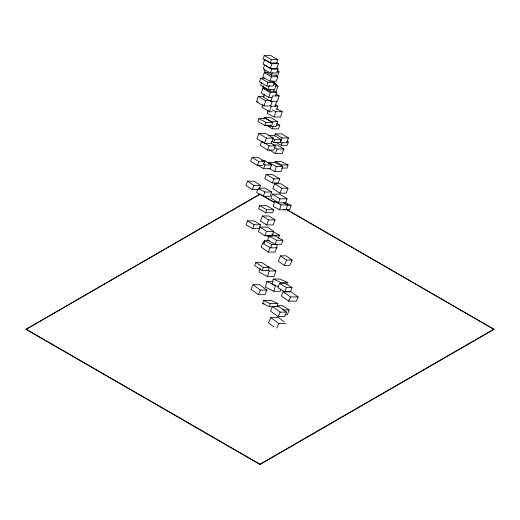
<?xml version="1.0" encoding="UTF-8"?>
<svg xmlns="http://www.w3.org/2000/svg" width="520" height="520" viewBox="0 0 520 520"><rect width="100%" height="100%" fill="white"/><g stroke="black" fill="none" stroke-linecap="round" stroke-linejoin="round"><path stroke-width="0.78" d="M286.721 284.447L287.281 282.373L279.936 279.065L273.293 279.084L271.986 283.927L278.596 286.904M280.261 283.777L280.631 282.392L287.281 282.373M262.652 303.57L263.478 300.528L271.102 300.508L277.862 303.583L277.03 306.618L269.412 306.637L262.652 303.57L264.173 303.563M269.412 306.637L270.238 303.596L277.862 303.583M284.986 202.397L291.07 205.309L289.829 209.631L283.55 209.638M273.364 281.502L266.916 281.508L265.272 287.086L273.806 291.272L280.254 291.265L280.872 289.178M273.806 291.272L275.444 285.701L266.916 281.508M281.508 166.543L281.976 165.009L288.061 165.009L287.137 168.071L281.808 168.071M268.158 110.305L267.202 113.321L274.17 116.987L280.56 116.987L282.23 111.709L276.659 108.778M274.17 116.987L275.834 111.709L282.23 111.709M277.127 201.539L274.703 201.539L273.169 206.401L279.578 209.781L286.039 209.781L287.573 204.919L283.303 202.664M279.578 209.781L281.112 204.919L287.573 204.919M264.647 240.643L263.575 243.971L270.771 247.832L276.413 247.832L277.485 244.504L271.843 244.504L264.647 240.643L269.483 240.643M270.771 247.832L271.843 244.504M268.255 163.859L268.71 162.448L274.976 162.448L282.646 166.621L281.041 171.548L274.775 171.555L268.502 168.136M274.775 171.555L276.387 166.621L282.646 166.621M258.901 118.541L257.907 121.563L264.901 125.405L271.674 125.405L272.668 122.376L265.668 118.534L258.901 118.541L265.896 122.376L272.668 122.376M264.901 125.405L265.896 122.376M263.218 85.813L262.736 87.269L269.913 91.221L276.257 91.221L277.94 86.119L275.983 85.04M269.913 91.221L270.634 89.031M275.21 105.905L276.835 101.036M275.815 142.279L281.255 145.301L282.12 142.708M286.962 141.297L288.32 142.058L287.242 145.301L281.255 145.301M260.202 268.405L259.038 271.889L267.41 276.562L274.04 276.562L275.912 270.985L267.534 266.312M267.41 276.562L269.276 270.985L275.912 270.985M265.291 88.341L262.873 88.341L261.261 93.138L268.749 97.338L271.967 97.338M264.381 94.029L263.347 97.103L270.829 101.29L277.381 101.29L279.188 95.908L275.788 94.003M268.749 97.338L270.361 92.541L276.803 92.541L275.652 95.966M270.829 101.29L272.636 95.908L279.188 95.908M264.797 69.089L264.127 71.078L271.388 75.166L277.927 75.166L279.045 71.851L277.726 71.11M271.388 75.166L272.279 72.514M272.136 101.459L270.601 105.983L263.919 105.983L256.477 101.77L258.271 96.492L264.212 96.492M263.919 105.983L265.707 100.705L270.907 100.705M266.168 174.434L264.752 178.607L272.422 182.956L278.408 182.956L279.825 178.789L272.155 174.434L266.168 174.434L273.839 178.789L279.825 178.789M272.422 182.956L273.839 178.789M268.99 235.995L267.618 240.045L275.184 244.322L281.502 244.322L282.874 240.279L275.308 235.995L268.99 235.995L276.556 240.279L282.874 240.279M275.184 244.322L276.556 240.279M264.238 55.536L263.081 58.91L270.25 63.005L276.686 63.005L277.843 59.638L270.673 55.536L264.238 55.536L271.408 59.638L277.843 59.638M270.25 63.005L271.408 59.638M259.662 205.66L258.628 208.676L265.707 212.732L272.688 212.732L273.728 209.716L266.65 205.66L259.662 205.66L266.74 209.716L273.728 209.716M265.707 212.732L266.74 209.716M264.745 78.189L260.78 78.189L259.506 81.868L266.728 86.028L273.078 86.028L274.352 82.349L271.726 80.834M268.255 72.638L264.29 72.638L262.75 77.103L269.945 81.25L276.289 81.25L277.829 76.784L275.217 75.276M266.728 86.028L268.002 82.349L274.352 82.349M269.945 81.25L271.486 76.784L277.829 76.784M257.627 189.572L256.633 192.433L263.354 196.306L270.199 196.306L271.681 192.01L264.966 188.143L258.882 188.143M263.354 196.306L264.843 192.01L271.681 192.01M270.433 73.002L271.752 69.18L278.148 69.18L276.829 73.002L270.433 73.002L263.218 68.841L264.537 65.02L271.752 69.18M270.355 68.361L271.98 63.7L278.46 63.7L276.835 68.361L270.355 68.361L263.088 64.136L264.706 59.475L271.98 63.7M263.783 118.95L264.271 117.572L270.738 117.572L277.752 121.693L276.055 126.503L269.581 126.503L267.033 125.008M269.581 126.503L270.069 125.132M279.461 283.419L277.933 287.742L284.889 291.837L290.505 291.837L292.032 287.514L285.077 283.419L279.461 283.419L286.416 287.514L292.032 287.514M284.889 291.837L286.416 287.514M247.514 220.864L246.136 224.757L252.714 228.644L259.11 228.644L260.494 224.75L253.916 220.864L247.514 220.864L254.092 224.75L260.494 224.75M252.714 228.644L254.092 224.75M261.573 82.459L260.605 85.156L267.963 89.577L274.502 89.577L276.452 84.175L273.104 82.166M267.963 89.577L269.418 85.527M262.853 104.481L261.859 107.231L269.373 111.742L272.279 111.742M269.373 111.742L271.356 106.236L277.888 106.236L276.653 109.674M278.414 238.329L279.513 235.274L273.37 231.595M274.567 135.935L275.32 133.874L281.781 133.874L288.45 137.937L286.695 142.747L280.235 142.753L281.996 137.937L288.45 137.937M273.644 142.48L274.664 139.691L281.222 139.691L280.202 142.474L273.644 142.48L271.713 141.297M271.258 143.338L273.208 138.099L265.681 133.445L258.85 133.445L256.906 138.684L264.427 143.338L271.258 143.338L275.301 145.925L273.689 150.078L267.579 150.078L260.202 145.294L261.814 141.148M264.427 143.338L266.37 138.106L273.208 138.099M275.366 153.556L277.056 149.013L283.894 149.013L282.204 153.556L275.366 153.556L269.464 149.897M274.619 183.768L272.786 188.695L279.968 193.141L286.175 193.141L288.008 188.214L280.833 183.761L274.619 183.768L281.801 188.214L288.008 188.214M279.968 193.141L281.801 188.214M277.154 305.37L281.931 305.37L289.159 309.855L287.346 314.711L284.96 314.711M272.474 194.109L270.959 198.146L278.44 202.839L285.558 202.839L287.079 198.803L279.591 194.109L272.474 194.109L279.962 198.809L287.079 198.803M278.44 202.839L279.962 198.809M262.379 215.975L260.462 221.013L266.675 224.965L273.156 224.958L275.08 219.921L268.866 215.969L262.379 215.975L268.593 219.928L275.08 219.921M266.675 224.965L268.593 219.928M266.617 125.21L272.233 128.817L273.338 125.944M276.686 123.214L279.806 125.223L278.421 128.817L272.233 128.817M267.579 150.078L269.191 145.931L275.301 145.925M263.49 168.714L264.947 165.009L271.564 165.002L270.108 168.708L263.49 168.714L257.66 164.892M263.75 164.281L264.771 161.688L258.063 157.281L252.155 157.287L250.62 161.174L257.329 165.581L262.502 165.575M257.329 165.581L258.863 161.694L264.771 161.688M255.821 262.535L254.612 265.59L262.119 270.556L268.119 270.55L269.328 267.495L261.814 262.529L255.821 262.535L263.328 267.501L269.328 267.495M262.119 270.556L263.328 267.501M260.214 227.13L258.44 231.556L264.758 235.787L271.934 235.781L273.709 231.348L267.384 227.123L260.214 227.13L266.533 231.361L273.709 231.348M264.758 235.787L266.533 231.361M247.566 181.181L245.889 185.354L252.265 189.631L258.824 189.625L260.5 185.452L254.131 181.175L247.566 181.181L253.942 185.458L260.5 185.452M252.265 189.631L253.942 185.458M280.475 255.814L278.239 261.183L284.343 265.44L289.894 265.428L292.136 260.058L286.033 255.801L280.475 255.814L286.579 260.072L292.136 260.058M284.343 265.44L286.579 260.072M283.062 291.655L281.275 295.854L288.724 301.158L296.361 301.139L298.149 296.94L290.706 291.636L283.062 291.655L290.511 296.959L298.149 296.94M288.724 301.158L290.511 296.959M264.7 242.099L263.198 242.106L261.105 247.019L268.222 252.103L274.976 252.083L277.075 247.175M268.222 252.103L270.322 247.189M272.467 306.56L270.511 311.064L278.207 316.641L284.589 316.622L286.546 312.117L278.85 306.54L272.467 306.56L280.156 312.137L286.546 312.117M278.207 316.641L280.156 312.137M253.039 284.733L251.036 289.296L258.388 294.684L264.953 294.664L266.955 290.101L259.603 284.713L253.039 284.733L260.383 290.127L266.955 290.101M258.388 294.684L260.383 290.127M283.94 321.678L278.434 317.551L270.836 317.584L268.476 322.855L273.975 326.976M276.718 328.153L278.785 323.544L285.623 323.518M286.702 209.43L494 329.361L260 464.464L26 329.361L260 194.019M26 329.361L37.245 322.868M38.649 322.062L101.192 285.954M102.596 285.142L165.133 249.035M166.543 248.222L229.08 212.114M230.483 211.302L260 194.266M26 329.115L260 464.21L494 329.115M287.144 205.316L291.07 205.309M276.868 71.851L279.045 71.851M273.539 84.175L276.452 84.175M275.561 86.119L277.94 86.119M256.477 101.77L257.966 101.77M277.752 121.693L271.278 121.693L264.271 117.572M275.938 125.223L279.806 125.223M268.307 135.369L274.137 135.369L281.222 139.691M286.825 142.058L288.32 142.058M273.533 144.95L277.336 144.95L283.894 149.013M261.502 160.335L264.446 160.329L271.564 165.002M279.513 235.274L273.981 235.274L271.934 234.052M282.783 309.855L289.159 309.855M273.293 279.084L280.631 282.392M263.478 300.528L270.238 303.596M288.061 165.009L280.982 161.428L274.898 161.434L281.976 165.009M272.35 109.876L275.834 111.709M274.703 201.539L281.112 204.919M268.71 162.448L276.387 166.621M267.885 270.205L269.276 270.985M273.403 90.63L276.803 92.541M262.873 88.341L270.361 92.541M258.271 96.492L265.707 100.705M276.178 68.049L278.148 69.18M264.29 72.638L271.486 76.784M260.78 78.189L268.002 82.349M258.791 188.526L264.843 192.01M261.404 194.825L274.755 202.534M264.219 196.697L273.351 201.975M287.404 210.087L289.517 211.302M290.921 212.114L353.457 248.222M354.868 249.035L417.404 285.142M418.808 285.954L481.351 322.062M482.755 322.868L494 329.361M276.478 62.55L278.46 63.7M275.158 104.598L277.888 106.236M269.984 105.417L271.356 106.236M266.468 235.411L269.197 237.049M275.32 133.874L281.996 137.937M272.733 138.515L274.664 139.691M258.85 133.445L266.37 138.106M274.43 147.388L277.056 149.013M276.874 306.183L278.187 307.002M262.483 141.583L263.829 142.448M265.168 143.319L269.191 145.931M263.003 163.735L264.947 165.009M252.155 157.287L258.863 161.694M263.198 242.106L264.498 243.029M270.836 317.584L278.785 323.544"/></g></svg>
